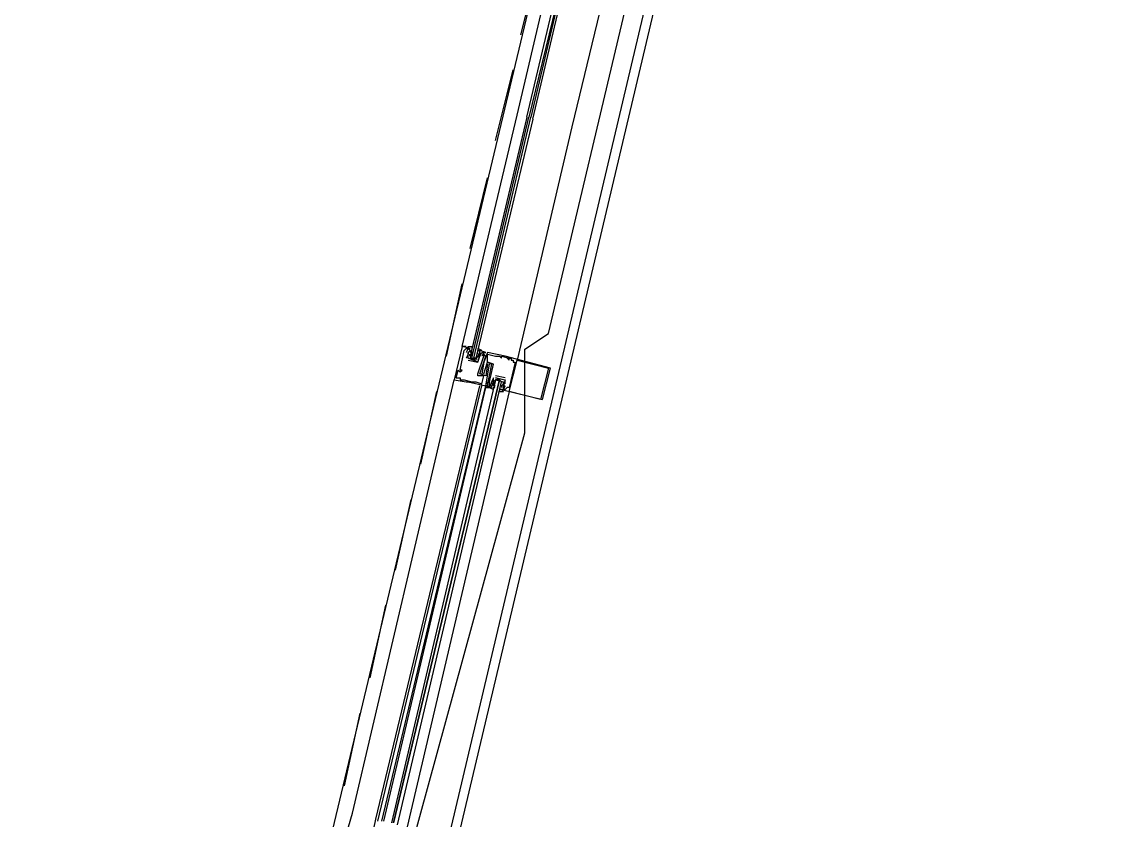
# Model space of a CAD drawing. Header units: feet. Extents: x -84 to 198, y -22 to 181.
# Drawn here: x 117.22 to 124.68, y 84.21 to 89.64 of the extents above; entities that cross this region are included whole.
import ezdxf

# ---------------------------------------------------------------- set-up
doc = ezdxf.new("R2010")
doc.units = ezdxf.units.FT
doc.layers.add('A-AREA-COMUN', color=252, linetype='CONTINUOUS')
doc.layers.add('A-LINEA', color=7, linetype='CONTINUOUS')

msp = doc.modelspace()

# ---------------------------------------------------------------- linework, layer by layer
at = {"layer": 'A-AREA-COMUN'}
msp.add_lwpolyline([(114.4, 59.8044), (114.528, 61.12), (116.08, 67.5733), (116.08, 68.16), (116.24, 68.2844), (117.792, 74.8089), (117.792, 75.4489), (118, 75.4844), (119.808, 83.8044), (120.64, 86.8444), (120.64, 87.4133), (120.8, 87.52), (121.36, 89.8844)], dxfattribs=at)
at = {"layer": 'A-LINEA'}
for p, q in [((120.92, 90.8044), (119.2667, 83.8711)), ((120.5867, 89.0044), (120.9733, 90.6444)), ((121.6667, 90.6311), (120.0267, 83.6978)), ((120.6133, 89.5511), (120.7333, 90.0444)), ((120.44, 88.8311), (120.56, 89.3111)), ((120.2667, 88.0978), (120.3867, 88.5778)), ((120.1067, 87.3644), (120.2133, 87.8578)), ((120.2667, 87.4178), (120.2133, 87.4311)), ((120.2133, 87.4311), (120.2133, 87.4311)), ((120.2267, 87.4044), (120.2267, 87.4044)), ((120.24, 87.4178), (120.24, 87.4178)), ((120.24, 87.3911), (120.24, 87.3911)), ((120.2533, 87.3778), (120.24, 87.3511)), ((120.2533, 87.4178), (120.2533, 87.4178)), ((120.2533, 87.3911), (120.2533, 87.3911)), ((120.2533, 87.3911), (120.2533, 87.3911)), ((120.2533, 87.3911), (120.2533, 87.3911)), ((120.2533, 87.3778), (120.2533, 87.3778)), ((120.2533, 87.3778), (120.2533, 87.3778)), ((120.2665, 87.368), (120.2655, 87.3798)), ((120.2667, 87.4178), (120.2667, 87.4178)), ((120.2667, 87.4044), (120.2667, 87.4044)), ((120.2667, 87.4044), (120.2667, 87.3911)), ((120.2667, 87.3911), (120.2667, 87.3911)), ((120.2667, 87.3778), (120.2667, 87.3778)), ((120.2791, 87.3622), (120.2786, 87.3825)), ((120.2799, 87.3813), (120.2788, 87.3932)), ((120.2792, 87.3893), (120.279, 87.4076)), ((120.3067, 87.3644), (120.3067, 87.3644)), ((120.32, 87.3911), (120.32, 87.3911)), ((120.32, 87.3778), (120.32, 87.3911)), ((120.32, 87.3778), (120.32, 87.3778)), ((120.3314, 87.375), (120.3217, 87.357)), ((120.3285, 87.38), (120.3223, 87.3699)), ((120.3285, 87.3667), (120.3223, 87.3565)), ((120.3333, 87.4044), (120.3333, 87.4044)), ((120.3333, 87.3778), (120.3333, 87.3778)), ((120.3333, 87.3644), (120.3333, 87.3644)), ((120.3333, 87.3644), (120.3333, 87.3644)), ((120.3436, 87.387), (120.3352, 87.3708)), ((120.3467, 87.3911), (120.3467, 87.3911)), ((120.3467, 87.3644), (120.3467, 87.3644)), ((120.36, 87.3911), (120.36, 87.3911)), ((120.36, 87.3911), (120.36, 87.3911)), ((120.36, 87.3778), (120.36, 87.3778)), ((120.36, 87.3644), (120.36, 87.3644)), ((120.36, 87.3644), (120.36, 87.3644)), ((120.3733, 87.3911), (120.3733, 87.3911)), ((120.3733, 87.3644), (120.3733, 87.3644)), ((120.3867, 87.3911), (120.3867, 87.3911)), ((120.3867, 87.3778), (120.3867, 87.3778)), ((120.44, 87.3644), (120.44, 87.3644)), ((120.4533, 87.3644), (120.4533, 87.3644)), ((120.4667, 87.3644), (120.4667, 87.3644)), ((120.48, 87.3644), (120.48, 87.3644)), ((120.5067, 87.3644), (120.5067, 87.3644)), ((120.24, 87.3511), (120.24, 87.3511)), ((120.2533, 87.3511), (120.2533, 87.3511)), ((120.2533, 87.3511), (120.2533, 87.3511)), ((120.2533, 87.3378), (120.32, 87.3244)), ((120.2533, 87.3378), (120.2533, 87.3378)), ((120.3067, 87.3378), (120.2667, 87.3511)), ((120.28, 87.3511), (120.2933, 87.3511)), ((120.3067, 87.3511), (120.3067, 87.3511)), ((120.32, 87.3378), (120.32, 87.3378)), ((120.32, 87.3378), (120.32, 87.3378)), ((120.32, 87.3244), (120.32, 87.3244)), ((120.32, 87.3244), (120.32, 87.3244)), ((120.36, 87.3244), (120.36, 87.3244)), ((120.3867, 87.3244), (120.3867, 87.3244)), ((120.3867, 87.3244), (120.3867, 87.3244)), ((120.3867, 87.3111), (120.3867, 87.3111)), ((120.4, 87.3111), (120.4, 87.3111)), ((120.4133, 87.3111), (120.4133, 87.3111)), ((120.4267, 87.3111), (120.4267, 87.3111)), ((120.48, 87.3511), (120.48, 87.3511)), ((120.52, 87.3511), (120.52, 87.3511)), ((120.5333, 87.3511), (120.5333, 87.3511)), ((120.5333, 87.3511), (120.5333, 87.3511)), ((120.5333, 87.3378), (120.5333, 87.3378)), ((120.5467, 87.3511), (120.5467, 87.3511)), ((120.5467, 87.3378), (120.5467, 87.3378)), ((120.56, 87.3378), (120.56, 87.3378)), ((120.56, 87.3244), (120.56, 87.3244)), ((120.5733, 87.3244), (120.5733, 87.3244)), ((120.5867, 87.3378), (120.5867, 87.3378)), ((120.8, 87.2844), (120.8, 87.2844)), ((120.8133, 87.2844), (120.8133, 87.2844)), ((120.1733, 87.2178), (120.1733, 87.2178)), ((120.1867, 87.2711), (120.1867, 87.2711)), ((120.2, 87.2711), (120.2, 87.2711)), ((120.2, 87.2578), (120.2, 87.2578)), ((120.2, 87.2178), (120.2, 87.2178)), ((120.2133, 87.2711), (120.2133, 87.2711)), ((120.32, 87.2444), (120.32, 87.2444)), ((120.32, 87.2311), (120.32, 87.2311)), ((120.3333, 87.2444), (120.3333, 87.2444)), ((120.3467, 87.2444), (120.3467, 87.2444)), ((120.36, 87.2444), (120.36, 87.2444)), ((120.36, 87.2311), (120.36, 87.2311)), ((120.3733, 87.2311), (120.3733, 87.2311)), ((120.4267, 87.2178), (120.4267, 87.2178)), ((120.4267, 87.2178), (120.4267, 87.2178)), ((120.5067, 87.2178), (120.44, 87.2311)), ((120.44, 87.2311), (120.44, 87.2311)), ((120.44, 87.2178), (120.44, 87.2178)), ((120.44, 87.2178), (120.44, 87.2178)), ((120.4933, 87.2044), (120.44, 87.2178)), ((120.5067, 87.2178), (120.5067, 87.2178)), ((119.4667, 84.2578), (120.16, 87.2044)), ((119.6267, 84.2178), (120.3333, 87.1644)), ((119.64, 84.2044), (120.3467, 87.1644)), ((119.6667, 84.2044), (120.3733, 87.1644)), ((119.68, 84.2044), (120.3733, 87.1511)), ((120.16, 87.2044), (120.16, 87.2044)), ((120.2, 87.2044), (120.2, 87.2044)), ((120.2133, 87.2044), (120.2133, 87.2044)), ((120.2267, 87.2044), (120.2267, 87.2044)), ((120.24, 87.1911), (120.24, 87.1911)), ((120.2533, 87.1911), (120.2533, 87.1911)), ((120.28, 87.1911), (120.28, 87.1911)), ((120.2933, 87.1911), (120.2933, 87.1911)), ((120.3067, 87.1911), (120.3067, 87.1911)), ((120.3467, 87.1778), (120.3467, 87.1778)), ((120.3733, 87.1511), (120.3733, 87.1644)), ((120.3733, 87.1644), (120.3733, 87.1644)), ((120.3733, 87.1644), (120.3733, 87.1644)), ((120.3733, 87.1511), (120.3733, 87.1644)), ((120.3733, 87.1511), (120.3733, 87.1644)), ((120.3867, 87.1911), (120.3867, 87.1911)), ((120.3867, 87.1911), (120.3867, 87.1911)), ((120.3867, 87.1778), (120.3867, 87.1778)), ((120.3867, 87.1778), (120.3867, 87.1778)), ((120.3867, 87.1644), (120.3867, 87.1644)), ((120.4, 87.1911), (120.4, 87.1911)), ((120.4, 87.1644), (120.4, 87.1644)), ((120.4, 87.1511), (120.4, 87.1511)), ((120.4133, 87.1911), (120.4133, 87.1911)), ((120.4133, 87.1911), (120.4133, 87.1911)), ((120.4133, 87.1778), (120.4133, 87.1778)), ((120.4133, 87.1511), (120.4133, 87.1511)), ((120.4267, 87.1911), (120.4267, 87.1911)), ((120.4267, 87.1778), (120.4267, 87.1778)), ((120.4267, 87.1778), (120.4267, 87.1778)), ((120.4267, 87.1644), (120.4267, 87.1778)), ((120.4267, 87.1644), (120.4267, 87.1644)), ((120.4286, 87.1672), (120.4383, 87.1852)), ((120.4297, 87.1552), (120.4381, 87.1714)), ((120.4315, 87.1755), (120.4377, 87.1857)), ((120.4315, 87.1489), (120.4377, 87.159)), ((120.44, 87.1911), (120.44, 87.1911)), ((120.44, 87.1778), (120.44, 87.1778)), ((120.4533, 87.2044), (120.4667, 87.2044)), ((120.48, 87.1778), (120.48, 87.1778)), ((120.48, 87.1644), (120.48, 87.1511)), ((120.48, 87.1644), (120.48, 87.1644)), ((120.48, 87.1511), (120.48, 87.1511)), ((120.48, 87.1378), (120.48, 87.1378)), ((120.4933, 87.1644), (120.4933, 87.1644)), ((120.4933, 87.1644), (120.4933, 87.1644)), ((120.4933, 87.1511), (120.4933, 87.1511)), ((120.4933, 87.1511), (120.4933, 87.1511)), ((120.4933, 87.1378), (120.4933, 87.1378)), ((120.4935, 87.1743), (120.4945, 87.1624)), ((120.4935, 87.1476), (120.4945, 87.1357)), ((120.4941, 87.1529), (120.4944, 87.1346)), ((120.4942, 87.1801), (120.4948, 87.1597)), ((120.5067, 87.2044), (120.5067, 87.2044)), ((120.5067, 87.1778), (120.5067, 87.2044)), ((120.5067, 87.2044), (120.5067, 87.2044)), ((120.5067, 87.2044), (120.5067, 87.2044)), ((120.5067, 87.1778), (120.5067, 87.1778)), ((120.5067, 87.1644), (120.5067, 87.1644)), ((120.5067, 87.1644), (120.5067, 87.1644)), ((120.5067, 87.1378), (120.5067, 87.1378)), ((120.52, 87.1511), (120.52, 87.1511)), ((120.5333, 87.1511), (120.5333, 87.1511)), ((120.5333, 87.1244), (119.84, 84.1644)), ((119.9333, 86.6311), (120.04, 87.1244)), ((120.5333, 87.1244), (120.5333, 87.1244)), ((120.7467, 87.0711), (120.7467, 87.0711)), ((120.76, 87.0711), (120.76, 87.0711)), ((119.76, 85.9111), (119.8667, 86.3911)), ((119.5867, 85.1778), (119.6933, 85.6711)), ((119.4133, 84.4444), (119.52, 84.9378)), ((119.44, 84.1644), (119.4667, 84.2578)), ((119.6133, 84.1511), (119.6267, 84.2178))]:
    msp.add_line(p, q, dxfattribs=at)
for points in [[(117.0933, 59.0178), (114.4, 59.6578), (118.2, 75.6978), (122, 91.7511), (124.68, 91.1111)], [(121.3867, 90.6978), (120.96, 88.9244), (120.5867, 87.3378)], [(120.6533, 88.9911), (121.0533, 90.6844), (121.0667, 90.6844), (121.08, 90.6844), (120.6667, 88.9911)], [(120.6933, 88.9778), (121.0933, 90.6711), (121.0933, 90.6844), (121.08, 90.6844), (120.68, 88.9911)], [(120.24, 87.4311), (120.24, 87.4311), (120.2133, 87.4311), (120.5867, 89.0044)], [(120.6533, 88.9911), (120.2667, 87.3644), (120.2667, 87.3511), (120.28, 87.3511), (120.6667, 88.9911)], [(120.6933, 88.9778), (120.3067, 87.3511), (120.2933, 87.3511), (120.68, 88.9911)], [(120.2133, 87.4311), (120.16, 87.2044), (120.24, 87.1911), (120.2533, 87.1911), (120.3733, 87.1644), (120.4, 87.3111), (120.4, 87.3111)], [(120.1733, 87.2178), (120.1867, 87.2711), (120.2, 87.2578), (120.2133, 87.2711), (120.2, 87.2711), (120.2267, 87.4044), (120.24, 87.4178), (120.2533, 87.4178), (120.24, 87.3911)], [(120.1733, 87.2178), (120.2, 87.2178), (120.2, 87.2044), (120.2133, 87.2044), (120.2267, 87.2044), (120.28, 87.1911), (120.2933, 87.1911), (120.3067, 87.1911), (120.3467, 87.1778), (120.36, 87.2311), (120.32, 87.2311), (120.32, 87.2444), (120.36, 87.3644), (120.36, 87.3644)], [(120.24, 87.4311), (120.24, 87.4311), (120.2133, 87.4311)], [(120.24, 87.4311), (120.24, 87.4311), (120.2133, 87.4311)], [(120.2533, 87.3511), (120.2533, 87.3778), (120.2533, 87.3911), (120.2667, 87.4044), (120.2533, 87.4178), (120.2667, 87.4178), (120.2533, 87.4178), (120.2533, 87.4311), (120.28, 87.4311), (120.28, 87.4178)], [(120.32, 87.3244), (120.2533, 87.3511), (120.2533, 87.3911), (120.2533, 87.3778), (120.2533, 87.3911), (120.2667, 87.4044), (120.2667, 87.4044)], [(120.2667, 87.3778), (120.2667, 87.3511), (120.3067, 87.3511), (120.32, 87.3644)], [(120.3067, 87.3378), (120.32, 87.3644), (120.3333, 87.3778), (120.3333, 87.3911), (120.3333, 87.4044), (120.3467, 87.4044), (120.32, 87.4178), (120.32, 87.4044), (120.3333, 87.4044)], [(120.32, 87.3244), (120.3333, 87.3644), (120.3333, 87.3644), (120.3467, 87.3911), (120.36, 87.3911), (120.3467, 87.3644)], [(120.3333, 87.3778), (120.3333, 87.3644), (120.32, 87.3378)], [(120.3867, 87.3111), (120.3733, 87.2311), (120.3333, 87.2444), (120.3733, 87.3644), (120.36, 87.3778), (120.36, 87.3644), (120.36, 87.3911), (120.3733, 87.3911), (120.3333, 87.4044)], [(120.48, 87.1378), (120.76, 87.0711), (120.8133, 87.2844), (120.5067, 87.3644), (120.3867, 87.3911), (120.36, 87.3244), (120.3467, 87.2444)], [(120.4, 87.1911), (120.4267, 87.3111), (120.3867, 87.3244), (120.3867, 87.3778), (120.44, 87.3644), (120.4533, 87.3644), (120.4667, 87.3644), (120.48, 87.3511), (120.48, 87.3644), (120.5333, 87.3511), (120.52, 87.3511), (120.5333, 87.3378), (120.5333, 87.3511), (120.5467, 87.3511), (120.5467, 87.3378), (120.56, 87.3378), (120.56, 87.3244), (120.5733, 87.3244), (120.5333, 87.1511), (120.52, 87.1511), (120.5067, 87.1378), (120.4933, 87.1378), (120.5067, 87.1644), (120.5067, 87.1644)], [(120.36, 87.2444), (120.3867, 87.3244), (120.4133, 87.3111), (120.3867, 87.1778), (120.3867, 87.1911), (120.3867, 87.1778), (120.3867, 87.1644), (120.3733, 87.1644), (120.4133, 87.1511)], [(120.8, 87.2844), (120.7467, 87.0711), (120.5333, 87.1244), (120.5867, 87.3378), (120.8, 87.2844)], [(120.4267, 87.2178), (120.4133, 87.1911), (120.4133, 87.1911), (120.4, 87.1511), (120.4, 87.1644), (120.4, 87.1911)], [(120.4267, 87.1778), (120.4133, 87.1778), (120.4133, 87.1911), (120.4267, 87.1911), (120.4267, 87.1778), (120.4267, 87.2178)], [(120.44, 87.2178), (120.5067, 87.2044), (120.4933, 87.1644)], [(119.7733, 84.1778), (120.48, 87.1911), (120.4667, 87.2044), (119.7467, 84.1911), (120.4667, 87.2044), (120.4533, 87.2044), (120.44, 87.2044), (119.7333, 84.1911)], [(120.3733, 87.1511), (120.4, 87.1511), (120.4, 87.1511)], [(120.3733, 87.1511), (120.4, 87.1511), (120.4, 87.1511)], [(120.3733, 87.1511), (120.4, 87.1511), (120.4, 87.1511)], [(120.44, 87.2044), (120.4267, 87.1911), (120.4267, 87.1778), (120.4133, 87.1644), (120.4133, 87.1511), (120.4, 87.1511), (120.4267, 87.1378), (120.4267, 87.1511)], [(120.4267, 87.1778), (120.44, 87.1911), (120.44, 87.2044), (120.4933, 87.1911), (120.4933, 87.1778), (120.48, 87.1644)], [(120.48, 87.1378), (120.4667, 87.1378), (120.4667, 87.1244), (120.4933, 87.1244), (120.48, 87.1378), (120.4933, 87.1378), (120.4933, 87.1511), (120.4933, 87.1644), (120.4933, 87.1778), (120.4933, 87.1911)], [(120.4933, 87.1644), (120.5067, 87.1644), (120.4933, 87.1511), (120.4933, 87.1644), (120.4933, 87.1511)]]:
    msp.add_lwpolyline(points, dxfattribs=at)

doc.saveas('drawing.dxf')
